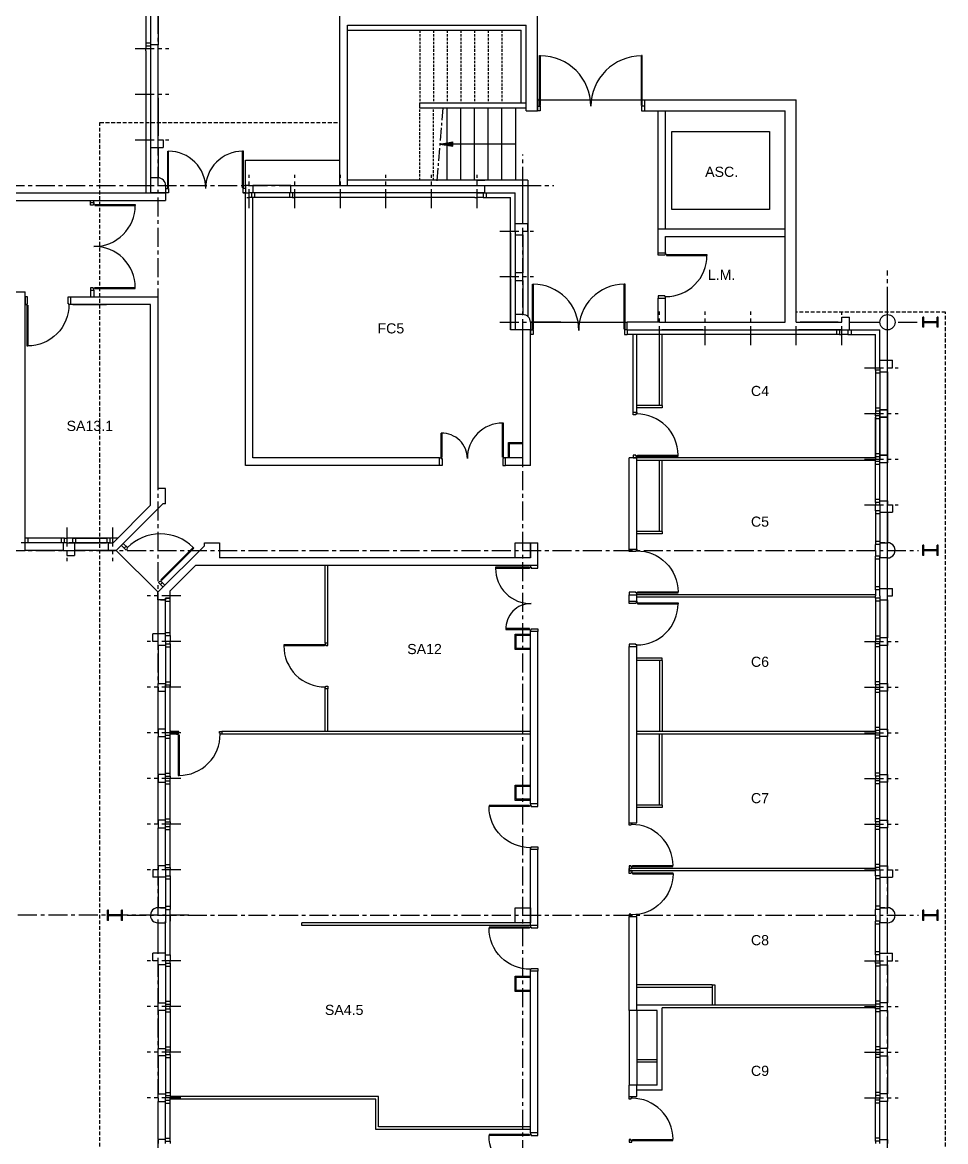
# Model space of a CAD drawing. Extents: x 1614 to 26454, y 2920 to 16595.
# Drawn here: x 6782 to 8605, y 13274 to 15482 of the extents above; entities that cross this region are included whole.
import ezdxf

# ---------------------------------------------------------------- set-up
doc = ezdxf.new("R2010")
doc.units = 0
doc.header["$MEASUREMENT"] = 0
for name, pattern in [('AXES', [2, 1.25, -0.25, 0.25, -0.25]), ('CACHE', [0.375, 0.25, -0.125]), ('DISCONTINU2', [0.375, 0.25, -0.125])]:
    doc.linetypes.add(name, pattern=pattern)
doc.layers.get('0').update_dxf_attribs({"linetype": 'CONTINUOUS'})
for name, color, linetype in [('BA_APPUI_FENETRE', 140, 'CONTINUOUS'), ('BA_AUVENT', 140, 'CACHE'), ('BA_AXE_TRAME', 253, 'AXES'), ('BA_CLOISON_EXISTANTE', 4, 'CONTINUOUS'), ('BA_DOUBLAGE', 134, 'CONTINUOUS'), ('BA_ESCALIER', 8, 'CONTINUOUS'), ('BA_ESCALIER_CACHE', 252, 'DISCONTINU2'), ('BA_MENUIS_EXTERIEURE', 6, 'CONTINUOUS'), ('BA_MENUIS_INTERIEURE', 202, 'CONTINUOUS'), ('BA_STRUCTURE', 5, 'CONTINUOUS'), ('TXT_REP_PIECE', 3, 'CONTINUOUS')]:
    doc.layers.add(name, color=color, linetype=linetype)

# ---------------------------------------------------------------- blocks, each defined once
blk = doc.blocks.new('baie1')
at = {"layer": 'BA_APPUI_FENETRE'}
blk.add_line((7.5, -5), (82.5, -5), dxfattribs=at)
at = {"layer": 'BA_DOUBLAGE'}
for p, q in [((4.5, 19), (0, 19)), ((85.5, 19), (90, 19))]:
    blk.add_line(p, q, dxfattribs=at)
at = {"layer": 'BA_MENUIS_EXTERIEURE'}
for p, q in [((4.5, 19), (85.5, 19)), ((4.5, 10), (4.5, 19)), ((4.5, 10), (85.5, 10)), ((10.5, 10), (10.5, 19)), ((79.5, 10), (79.5, 19)), ((85.5, 10), (85.5, 19))]:
    blk.add_line(p, q, dxfattribs=at)
at = {"layer": 'BA_STRUCTURE'}
for points in [[(0, 10), (7.5, 10), (7.5, -5), (0, -5)], [(90, -5), (82.5, -5), (82.5, 10), (90, 10)]]:
    blk.add_lwpolyline(points, dxfattribs=at)
blk = doc.blocks.new('baie2')
at = {"layer": 'BA_DOUBLAGE'}
blk.add_line((-12, 19), (0, 19), dxfattribs=at)
at = {"layer": 'BA_MENUIS_EXTERIEURE'}
for p, q in [((-78.3, 10), (-78.3, 19)), ((-12, 19), (-78.3, 19)), ((-12, 10), (-78.3, 10)), ((-72.3, 10), (-72.3, 19)), ((-18, 10), (-18, 19)), ((-12, 10), (-12, 19))]:
    blk.add_line(p, q, dxfattribs=at)
at = {"layer": 'BA_STRUCTURE'}
for p, q in [((-75, 0), (-75, 10)), ((0, 10), (-15, 10)), ((-15, 10), (-15, -15)), ((0, -15), (-15, -15)), ((0, -5), (0, -15))]:
    blk.add_line(p, q, dxfattribs=at)
blk = doc.blocks.new('P80_15')
for p, q in [((3.5, 96.5), (5.5, 96.5)), ((3.5, 16.5), (3.5, 96.5)), ((5.5, 16.5), (5.5, 96.6)), ((0, 0), (0, 15)), ((0, 15), (3.5, 15)), ((5, 0), (0, 0)), ((3.5, 16.5), (5.5, 16.5)), ((3.5, 15), (3.5, 13.5)), ((3.5, 13.5), (5, 13.5)), ((5, 13.5), (5, 0)), ((85, 13.5), (85, 0)), ((86.5, 13.5), (85, 13.5)), ((85, 0), (90, 0)), ((90, 15), (86.5, 15)), ((86.5, 15), (86.5, 13.5)), ((90, 0), (90, 15))]:
    blk.add_line(p, q)
for centre, radius, start, end in [((5.6, 15.7), 80.9, 359.5039, 90.0499), ((5, 13.5), 0, 270, 0), ((5.5, 16.5), 0, 270, 0)]:
    blk.add_arc(centre, radius, start, end)
blk = doc.blocks.new('P80_5')
for p, q in [((-5.5, 6.5), (-5.5, 86.6)), ((-3.5, 86.5), (-5.5, 86.5)), ((-3.5, 6.5), (-3.5, 86.5)), ((-90, 0), (-90, 5)), ((-90, 5), (-86.5, 5)), ((-85, 0), (-90, 0)), ((-86.5, 5), (-86.5, 3.5)), ((-86.5, 3.5), (-85, 3.5)), ((-85, 3.5), (-85, 0)), ((-3.5, 6.5), (-5.5, 6.5)), ((-5, 3.5), (-5, 0)), ((-3.5, 3.5), (-5, 3.5)), ((-5, 0), (0, 0)), ((0, 5), (-3.5, 5)), ((-3.5, 5), (-3.5, 3.5)), ((0, 0), (0, 5))]:
    blk.add_line(p, q)
for centre, radius, start, end in [((-5.6, 5.7), 80.9, 89.9501, 180.4961), ((-5.5, 6.5), 0, 180, 270), ((-5, 3.5), 0, 180, 270)]:
    blk.add_arc(centre, radius, start, end)

msp = doc.modelspace()

# ---------------------------------------------------------------- hatches: boundary and pattern name
at = {"layer": 'BA_ESCALIER'}
h = msp.add_hatch(color=256, dxfattribs=at)
h.paths.add_polyline_path([(7620.7, 15242.3), (7620.7, 15239.9), (7632, 15238), (7632, 15242.3)])
h.paths.add_polyline_path([(7632, 15242.3), (7632, 15246.6), (7620.7, 15244.7), (7620.7, 15242.3)])
h.paths.add_polyline_path([(7620.7, 15239.9), (7620.7, 15242.3), (7606.2, 15242.3)])
h.paths.add_polyline_path([(7606.2, 15242.3), (7620.7, 15242.3), (7620.7, 15244.7)])

# ---------------------------------------------------------------- linework, layer by layer
at = {"layer": 'BA_APPUI_FENETRE'}
for p, q in [((7049.8, 15333.3), (7049.8, 15258.3)), ((7798.8, 15329.8), (8009.9, 15329.8)), ((8036.8, 15074.8), (8036.8, 15307.8)), ((8051.8, 15074.8), (8051.8, 15307.8)), ((7049.8, 15235.8), (7049.8, 15175.8)), ((7049.8, 15235.8), (7049.8, 15175.8)), ((7049.8, 15235.8), (7049.8, 15175.8)), ((7222.3, 15210.8), (7408.8, 15210.8)), ((7222.3, 15160.8), (7222.3, 15210.8)), ((7769.8, 15085.8), (7769.8, 15149.6)), ((7769.8, 15063.3), (7769.8, 14988.3)), ((7844.8, 14890.8), (7784.8, 14890.8)), ((7784.8, 14890.8), (7975.9, 14890.8)), ((8392.3, 14890.8), (8317.3, 14890.8)), ((8414.8, 14890.8), (8474.8, 14890.8)), ((8489.8, 14815.8), (8489.8, 14879.6)), ((8489.8, 14815.8), (8489.8, 14875.8)), ((8489.8, 14793.3), (8489.8, 14718.3)), ((8489.8, 14628.3), (8489.8, 14703.3)), ((8489.8, 14515.8), (8489.7, 14455.8)), ((6862.3, 14440.8), (6787.3, 14440.8)), ((6952.3, 14440.8), (6884.8, 14440.8)), ((6967.2, 14440.8), (7049.8, 14358.2)), ((8489.8, 14365.8), (8489.7, 14425.8)), ((7049.8, 14275.8), (7049.9, 14343.3)), ((7049.8, 14088.3), (7049.8, 14163.3)), ((7049.8, 13795.8), (7049.9, 13735.8)), ((8489.8, 13795.8), (8489.7, 13735.8)), ((7049.8, 13645.8), (7049.9, 13705.8)), ((8489.8, 13645.8), (8489.7, 13705.8)), ((7979.8, 13533.3), (7979.8, 13385.8)), ((7994.8, 13533.3), (7994.8, 13385.8)), ((8489.8, 13533.3), (8489.8, 13458.3)), ((8489.8, 13443.3), (8489.8, 13368.3))]:
    msp.add_line(p, q, dxfattribs=at)
at = {"layer": 'BA_AUVENT', "ltscale": 30}
for p, q in [((6935.1, 13118.1), (6935.1, 15284.8)), ((6935.1, 15284.8), (7408.8, 15284.8)), ((8604.5, 14910.8), (8309.8, 14910.8)), ((8604.5, 12038.5), (8604.5, 14910.8))]:
    msp.add_line(p, q, dxfattribs=at)
at = {"layer": 'BA_AXE_TRAME', "ltscale": 30}
for p, q in [((7049.8, 11499.7), (7049.8, 15761.9)), ((7004.7, 15430.8), (7070.9, 15430.8)), ((7004.7, 15340.8), (7070.9, 15340.8)), ((7004.7, 15250.8), (7070.9, 15250.8)), ((7004.7, 15250.8), (7070.9, 15250.8)), ((7769.8, 11499.7), (7769.8, 15221.9)), ((7229.8, 15115.7), (7229.8, 15181.9)), ((7319.8, 15115.7), (7319.8, 15181.9)), ((7409.8, 15115.7), (7409.8, 15181.9)), ((7499.8, 15115.7), (7499.8, 15181.9)), ((7589.8, 15115.7), (7589.8, 15181.9)), ((7679.8, 15115.7), (7679.8, 15181.9)), ((2668.7, 15160.8), (7830.9, 15160.8)), ((7004.7, 15160.8), (7070.9, 15160.8)), ((7724.7, 15070.8), (7790.9, 15070.8)), ((7724.7, 14980.8), (7790.9, 14980.8)), ((8489.8, 12163.1), (8489.8, 14992.7)), ((8489.8, 14235.6), (8489.8, 14951.9)), ((8039.8, 14845.7), (8039.8, 14911.9)), ((8129.8, 14845.7), (8129.8, 14911.9)), ((8219.8, 14845.7), (8219.8, 14911.9)), ((8309.8, 14845.7), (8309.8, 14911.9)), ((8399.8, 14845.7), (8399.8, 14911.9)), ((7724.7, 14890.8), (7790.9, 14890.8)), ((8510.9, 14890.8), (8550.9, 14890.8)), ((8444.7, 14800.8), (8510.9, 14800.8)), ((8444.7, 14710.8), (8510.9, 14710.8)), ((8444.7, 14710.8), (8510.9, 14710.8)), ((8444.7, 14620.8), (8510.9, 14620.8)), ((8444.7, 14620.8), (8510.9, 14620.8)), ((8444.7, 14530.8), (8510.9, 14530.8)), ((6869.8, 14485.9), (6869.8, 14419.7)), ((6959.8, 14485.9), (6959.8, 14419.7)), ((4108.7, 14440.8), (8550.9, 14440.8)), ((7094.9, 14350.8), (7028.7, 14350.8)), ((7094.9, 14260.8), (7028.7, 14260.8)), ((8444.7, 14260.8), (8510.9, 14260.8)), ((7094.9, 14170.8), (7028.7, 14170.8)), ((8444.7, 14170.8), (8510.9, 14170.8)), ((7094.9, 14080.8), (7028.7, 14080.8)), ((8444.7, 14080.8), (8510.9, 14080.8)), ((7094.9, 13990.8), (7028.7, 13990.8)), ((8444.7, 13990.8), (8510.9, 13990.8)), ((7094.9, 13900.8), (7028.7, 13900.8)), ((8444.7, 13900.8), (8510.9, 13900.8)), ((7094.9, 13810.8), (7028.7, 13810.8)), ((8444.7, 13810.8), (8510.9, 13810.8)), ((7110.9, 13720.8), (4828.7, 13720.8)), ((6988.7, 13720.8), (8550.9, 13720.8)), ((7094.9, 13630.8), (7028.7, 13630.8)), ((8444.7, 13630.8), (8510.9, 13630.8)), ((7094.9, 13540.8), (7028.7, 13540.8)), ((8444.7, 13540.8), (8510.9, 13540.8)), ((7094.9, 13450.8), (7028.7, 13450.8)), ((8444.7, 13450.8), (8510.9, 13450.8)), ((7094.9, 13360.8), (7028.7, 13360.8)), ((8444.7, 13360.8), (8510.9, 13360.8))]:
    msp.add_line(p, q, dxfattribs=at)
at = {"layer": 'BA_CLOISON_EXISTANTE'}
for p, q in [((6916.3, 15126.9), (6916.3, 15130.8)), ((6923.3, 15126.9), (6923.3, 15130.8)), ((6916.3, 14953.9), (6916.3, 14940.8)), ((6923.3, 14953.9), (6923.3, 14940.8)), ((7987.8, 14713.3), (7987.8, 14866.8)), ((7994.8, 14713.3), (7994.8, 14866.8)), ((8044.8, 14726.8), (7994.8, 14726.8)), ((8044.8, 14721.8), (7994.8, 14721.8)), ((8044.8, 14726.8), (8044.8, 14721.8)), ((8465.8, 14623.3), (7994.8, 14623.3)), ((8465.8, 14618.3), (7994.8, 14618.3)), ((8044.8, 14478.3), (7994.8, 14478.3)), ((8044.8, 14473.3), (7994.8, 14473.3)), ((8044.8, 14478.3), (8044.8, 14473.3)), ((8465.8, 14353.3), (7994.8, 14353.3)), ((8465.8, 14348.3), (7994.8, 14348.3)), ((8044.8, 14228.3), (7994.8, 14228.3)), ((8044.8, 14223.3), (7994.8, 14223.3)), ((8044.8, 14223.3), (8044.8, 14228.3)), ((7086, 14083.3), (7073.8, 14083.3)), ((7086, 14078.3), (7073.8, 14078.3)), ((7784.8, 14083.3), (7176, 14083.3)), ((7784.8, 14078.3), (7176, 14078.3)), ((8465.8, 14083.3), (7994.8, 14083.3)), ((8465.8, 14078.3), (7994.8, 14078.3)), ((8044.8, 13938.3), (7994.8, 13938.3)), ((8044.8, 13933.3), (7994.8, 13933.3)), ((8044.8, 13938.3), (8044.8, 13933.3)), ((8465.8, 13813.3), (7979.8, 13813.3)), ((7979.8, 13813.3), (7979.8, 13808.3)), ((7979.8, 13808.3), (7979.8, 13813.3)), ((8465.8, 13808.3), (7979.8, 13808.3)), ((7784.8, 13705.8), (7333.8, 13705.8)), ((7333.8, 13700.8), (7333.8, 13705.8)), ((7784.8, 13700.8), (7333.8, 13700.8)), ((8143.8, 13583.3), (8143.8, 13543.3)), ((8143.8, 13583.3), (8148.8, 13583.3)), ((8148.8, 13583.3), (8148.8, 13543.3)), ((8465.8, 13543.3), (7994.8, 13543.3)), ((8465.8, 13538.3), (8044.8, 13538.3)), ((8044.8, 13375.8), (8044.8, 13538.3)), ((8034.8, 13533.3), (7994.8, 13533.3)), ((8034.8, 13385.8), (8034.8, 13533.3)), ((8034.8, 13435.8), (7994.8, 13435.8)), ((8034.8, 13430.8), (7994.8, 13430.8)), ((8034.8, 13385.8), (7994.8, 13385.8)), ((7484.8, 13363.3), (7073.8, 13363.3)), ((7484.8, 13303.3), (7484.8, 13363.3)), ((8044.8, 13375.8), (7994.8, 13375.8)), ((7479.8, 13358.3), (7073.8, 13358.3)), ((7479.8, 13298.3), (7479.8, 13358.3)), ((7784.8, 13298.3), (7479.8, 13298.3)), ((7784.8, 13303.3), (7484.8, 13303.3))]:
    msp.add_line(p, q, dxfattribs=at)
at = {"layer": 'BA_DOUBLAGE'}
for p, q in [((7423.8, 15466.8), (7766.8, 15466.8)), ((7766.8, 15323.8), (7766.8, 15466.8)), ((7025.8, 15426.3), (7025.8, 15430.8)), ((7779.8, 15170.8), (7423.8, 15170.8)), ((7779.8, 15170.8), (7779.8, 14902)), ((7225.3, 15136.8), (7229.8, 15136.8)), ((7324.3, 15136.8), (7319.8, 15136.8)), ((7675.3, 15136.8), (7679.8, 15136.8)), ((7691.8, 15136.8), (7679.8, 15136.8)), ((7745.8, 15066.3), (7745.8, 15070.8)), ((7745.8, 14985.3), (7745.8, 14980.8)), ((7745.8, 14976.3), (7745.8, 14980.8)), ((7745.8, 14895.3), (7745.8, 14890.8)), ((8395.3, 14866.8), (8399.8, 14866.8)), ((8411.8, 14866.8), (8399.8, 14866.8)), ((8465.8, 14625.3), (8465.8, 14620.8)), ((6865.3, 14464.8), (6869.8, 14464.8)), ((6881.8, 14464.8), (6869.8, 14464.8)), ((6970.1, 14464.8), (6955.3, 14464.8)), ((8465.8, 14440.8), (8465.8, 14452.5)), ((8465.8, 14440.8), (8465.8, 14429.2)), ((7073.8, 14272.8), (7073.8, 14260.8)), ((7073.8, 14166.3), (7073.8, 14170.8)), ((7073.8, 14085.3), (7073.8, 14080.8)), ((7073.8, 13720.8), (7073.8, 13732.5)), ((7073.8, 13720.8), (7073.8, 13709.2)), ((8465.8, 13720.8), (8465.8, 13732.5)), ((8465.8, 13720.8), (8465.8, 13709.2)), ((7073.8, 13642.8), (7073.8, 13630.8)), ((8465.8, 13536.3), (8465.8, 13540.8)), ((8465.8, 13365.3), (8465.8, 13360.8))]:
    msp.add_line(p, q, dxfattribs=at)
at = {"layer": 'BA_ESCALIER'}
for p, q in [((7620.8, 15170.8), (7620.8, 15313.8)), ((7647.8, 15170.8), (7647.8, 15313.8)), ((7674.8, 15170.8), (7674.8, 15313.8)), ((7701.8, 15170.8), (7701.8, 15313.8)), ((7728.8, 15170.8), (7728.8, 15313.8)), ((7755.8, 15170.8), (7755.8, 15313.8)), ((7606.2, 15242.3), (7632, 15246.6)), ((7755.8, 15242.3), (7606.2, 15242.3)), ((7606.2, 15242.3), (7632, 15238)), ((7632, 15238), (7632, 15246.6))]:
    msp.add_line(p, q, dxfattribs=at)
msp.add_lwpolyline([(8063.9, 15267), (8256.9, 15267), (8256.9, 15113.4), (8063.9, 15113.4)], close=True, dxfattribs=at)
at = {"layer": 'BA_ESCALIER_CACHE', "ltscale": 20}
for p, q in [((7566.8, 15466.8), (7566.8, 15323.8)), ((7593.8, 15466.8), (7593.8, 15323.8)), ((7620.8, 15466.8), (7620.8, 15323.8)), ((7647.8, 15466.8), (7647.8, 15323.8)), ((7674.8, 15466.8), (7674.8, 15323.8)), ((7701.8, 15466.8), (7701.8, 15323.8)), ((7728.8, 15466.8), (7728.8, 15323.8)), ((7566.8, 15170.8), (7566.8, 15313.8)), ((7593.8, 15170.8), (7593.8, 15313.8))]:
    msp.add_line(p, q, dxfattribs=at)
at = {"layer": 'BA_MENUIS_EXTERIEURE'}
for p, q in [((7025.8, 15426.3), (7025.8, 15340.8)), ((7803, 15318.2), (7803, 15416.8)), ((7803, 15416.8), (7804.8, 15416.8)), ((7804.8, 15318.2), (7804.8, 15416.8)), ((8003.9, 15318.2), (8003.9, 15416.8)), ((8005.7, 15416.8), (8003.9, 15416.8)), ((8005.7, 15318.2), (8005.7, 15416.8)), ((7025.8, 15340.8), (7025.8, 15255.3)), ((7034.8, 15336.3), (7034.8, 15255.3)), ((7798.8, 15316.8), (7798.8, 15308.5)), ((7798.8, 15316.8), (7804.4, 15316.8)), ((7798.8, 15316.8), (7798.8, 15308.1)), ((7804.4, 15307.8), (7798.8, 15307.8)), ((7803, 15318.2), (7804.8, 15318.2)), ((7804.4, 15316.8), (7804.4, 15307.8)), ((8005.7, 15318.2), (8003.9, 15318.2)), ((8004.4, 15316.8), (8004.4, 15307.8)), ((8009.9, 15316.8), (8004.4, 15316.8)), ((8004.4, 15307.8), (8009.9, 15307.8)), ((8009.9, 15316.8), (8009.9, 15308.5)), ((8009.9, 15316.8), (8009.9, 15308.1)), ((7025.8, 15255.3), (7025.8, 15145.8)), ((7034.8, 15238.8), (7034.8, 15175.8)), ((7069, 15155.9), (7069, 15228)), ((7069, 15228), (7070.8, 15228)), ((7070.8, 15155.9), (7070.8, 15228.1)), ((7216.9, 15155.9), (7216.9, 15228.1)), ((7218.7, 15228.1), (7217, 15228.1)), ((7218.7, 15155.9), (7218.7, 15228.1)), ((7064.8, 15154.5), (7064.8, 15146.2)), ((7064.8, 15154.5), (7070.4, 15154.5)), ((7064.8, 15154.5), (7064.8, 15145.8)), ((7065.9, 15154.5), (7069, 15154.5)), ((7069, 15155.9), (7070.8, 15155.9)), ((7070.4, 15154.5), (7070.4, 15146.2)), ((7070.4, 15153.2), (7070.4, 15145.8)), ((7218.7, 15155.9), (7216.9, 15155.9)), ((7217.4, 15154.5), (7217.4, 15146.2)), ((7222.4, 15154.5), (7217.4, 15154.5)), ((7217.4, 15153.2), (7217.4, 15145.8)), ((7221.9, 15154.5), (7218.7, 15154.5)), ((7694.8, 15160.8), (7769.8, 15160.8)), ((7769.8, 15085.8), (7769.8, 15160.8)), ((7070.4, 15145.8), (7064.8, 15145.8)), ((7222.4, 15145.8), (7217.4, 15145.8)), ((7217.9, 15145.8), (7222.4, 15145.8)), ((7409.8, 15136.8), (7319.8, 15136.8)), ((7499.8, 15136.8), (7409.8, 15136.8)), ((7589.8, 15136.8), (7499.8, 15136.8)), ((7675.3, 15136.8), (7589.8, 15136.8)), ((7691.8, 15145.8), (7754.8, 15145.8)), ((7691.8, 15145.8), (7691.8, 15136.8)), ((7691.8, 15136.8), (7745.8, 15136.8)), ((7697.8, 15145.8), (7697.8, 15136.8)), ((7745.8, 14875.8), (7745.8, 15136.8)), ((7754.8, 15082.8), (7754.8, 15145.8)), ((7745.8, 15066.3), (7745.8, 14985.3)), ((7754.8, 15066.3), (7754.8, 14985.3)), ((7769.8, 15063.3), (7769.8, 14988.3)), ((7745.8, 14976.3), (7745.8, 14875.8)), ((7754.8, 14976.3), (7754.8, 14895.3)), ((7769.8, 14973.3), (7769.8, 14905.8)), ((7789, 14877.2), (7789, 14965.8)), ((7789, 14965.8), (7790.8, 14965.8)), ((7790.8, 14877.2), (7790.8, 14965.9)), ((7969.9, 14877.2), (7969.9, 14965.9)), ((7971.7, 14965.8), (7969.9, 14965.8)), ((7971.7, 14877.2), (7971.7, 14965.8)), ((6881.8, 14925.8), (6948.2, 14925.8)), ((8559.8, 14880.8), (8559.8, 14900.8)), ((8561.8, 14900.8), (8559.8, 14900.8)), ((8561.8, 14880.8), (8561.8, 14900.8)), ((8587.8, 14891.8), (8561.8, 14891.8)), ((8587.8, 14889.8), (8561.8, 14889.8)), ((8589.8, 14900.8), (8587.8, 14900.8)), ((8587.8, 14880.8), (8587.8, 14900.8)), ((8589.8, 14880.8), (8589.8, 14900.8)), ((7754.8, 14875.8), (7745.8, 14875.8)), ((7784.8, 14875.8), (7784.8, 14867.5)), ((7784.8, 14875.8), (7790.4, 14875.8)), ((7784.8, 14875.8), (7784.8, 14867.1)), ((7790.4, 14866.8), (7784.8, 14866.8)), ((7789, 14877.2), (7790.8, 14877.2)), ((7790.4, 14875.8), (7790.4, 14866.8)), ((7971.7, 14877.2), (7969.9, 14877.2)), ((7970.4, 14875.8), (7970.4, 14866.8)), ((7975.9, 14875.8), (7970.4, 14875.8)), ((7970.4, 14866.8), (7975.9, 14866.8)), ((7975.9, 14875.8), (7975.9, 14866.8)), ((8039.8, 14866.8), (7975.9, 14866.8)), ((8129.8, 14866.8), (8039.8, 14866.8)), ((8125.3, 14875.8), (8044.3, 14875.8)), ((8219.8, 14866.8), (8129.8, 14866.8)), ((8309.8, 14866.8), (8219.8, 14866.8)), ((8395.3, 14866.8), (8309.8, 14866.8)), ((8395.3, 14875.8), (8314.3, 14875.8)), ((8389.3, 14875.8), (8389.3, 14866.8)), ((8395.3, 14875.8), (8395.3, 14866.8)), ((8411.8, 14875.8), (8411.8, 14866.8)), ((8411.8, 14875.8), (8474.8, 14875.8)), ((8411.8, 14875.8), (8411.8, 14866.8)), ((8411.8, 14866.8), (8465.8, 14866.8)), ((8417.8, 14875.8), (8417.8, 14866.8)), ((8417.8, 14875.8), (8417.8, 14866.8)), ((8465.8, 14796.3), (8465.8, 14866.8)), ((8474.8, 14812.8), (8474.8, 14875.8)), ((8561.8, 14880.8), (8559.8, 14880.8)), ((8589.8, 14880.8), (8587.8, 14880.8)), ((8474.8, 14625.3), (8474.8, 14706.3)), ((8465.8, 14625.3), (8465.8, 14703.3)), ((8474.8, 14631.3), (8465.8, 14631.3)), ((8474.8, 14625.3), (8465.8, 14625.3)), ((6865.3, 14464.8), (6787.3, 14464.8)), ((6787.3, 14455.8), (6787.3, 14464.8)), ((6793.3, 14455.8), (6793.3, 14464.8)), ((6859.3, 14455.8), (6859.3, 14464.8)), ((6865.3, 14455.8), (6865.3, 14464.8)), ((6955.3, 14464.8), (6877.3, 14464.8)), ((6881.8, 14464.8), (6948.2, 14464.8)), ((6881.8, 14455.8), (6881.8, 14464.8)), ((6887.8, 14455.8), (6887.8, 14464.8)), ((6949.3, 14455.8), (6949.3, 14464.8)), ((6955.3, 14455.8), (6955.3, 14464.8)), ((6865.3, 14455.8), (6784.3, 14455.8)), ((6955.3, 14455.8), (6874.3, 14455.8)), ((6881.8, 14455.8), (6948.2, 14455.8)), ((6986.8, 14441), (6977.2, 14450.7)), ((6981.1, 14454.6), (6989.6, 14446.2)), ((6982.9, 14445), (6986.8, 14448.9)), ((6989.6, 14443.8), (6986.8, 14441)), ((6989.6, 14446.2), (6988.4, 14445)), ((6988.4, 14445), (6989.6, 14443.8)), ((7055.2, 14382.9), (7119, 14446.7)), ((7056.8, 14381.3), (7120.5, 14445)), ((7120.5, 14445), (7118.9, 14446.6)), ((8559.8, 14430.8), (8559.8, 14450.8)), ((8561.8, 14450.8), (8559.8, 14450.8)), ((8561.8, 14430.8), (8561.8, 14450.8)), ((8587.8, 14441.8), (8561.8, 14441.8)), ((8589.8, 14450.8), (8587.8, 14450.8)), ((8587.8, 14430.8), (8587.8, 14450.8)), ((8589.8, 14430.8), (8589.8, 14450.8)), ((8561.8, 14430.8), (8559.8, 14430.8)), ((8587.8, 14439.8), (8561.8, 14439.8)), ((8589.8, 14430.8), (8587.8, 14430.8)), ((7053.3, 14380.1), (7050.5, 14377.4)), ((7050.5, 14377.4), (7059.7, 14368.2)), ((7054.4, 14378.9), (7053.3, 14380.1)), ((7055.6, 14380.1), (7054.4, 14378.9)), ((7054.4, 14373.4), (7058.4, 14377.4)), ((7056.8, 14381.3), (7055.2, 14382.9)), ((7063.6, 14372.1), (7055.6, 14380.1)), ((7064.8, 14346.7), (7073.8, 14346.7)), ((7064.8, 14272.8), (7064.8, 14346.7)), ((7064.8, 14340.7), (7073.8, 14340.7)), ((7073.8, 14272.8), (7073.8, 14346.7)), ((7064.8, 14278.8), (7073.8, 14278.8)), ((7064.8, 14272.8), (7073.8, 14272.8)), ((7064.8, 14076.3), (7064.8, 14175.3)), ((7073.8, 14076.3), (7073.8, 14175.3)), ((6949.8, 13710.8), (6949.8, 13730.8)), ((6951.8, 13730.8), (6949.8, 13730.8)), ((6951.8, 13710.8), (6951.8, 13730.8)), ((6977.8, 13721.8), (6951.8, 13721.8)), ((6977.8, 13719.8), (6951.8, 13719.8)), ((6979.8, 13730.8), (6977.8, 13730.8)), ((6977.8, 13710.8), (6977.8, 13730.8)), ((6979.8, 13710.8), (6979.8, 13730.8)), ((7073.8, 13642.8), (7073.8, 13732.5)), ((8559.8, 13710.8), (8559.8, 13730.8)), ((8561.8, 13730.8), (8559.8, 13730.8)), ((8561.8, 13710.8), (8561.8, 13730.8)), ((8587.8, 13721.8), (8561.8, 13721.8)), ((8587.8, 13719.8), (8561.8, 13719.8)), ((8589.8, 13730.8), (8587.8, 13730.8)), ((8587.8, 13710.8), (8587.8, 13730.8)), ((8589.8, 13710.8), (8589.8, 13730.8)), ((6951.8, 13710.8), (6949.8, 13710.8)), ((6979.8, 13710.8), (6977.8, 13710.8)), ((7064.8, 13642.8), (7064.8, 13709.2)), ((8561.8, 13710.8), (8559.8, 13710.8)), ((8589.8, 13710.8), (8587.8, 13710.8)), ((7064.8, 13642.8), (7073.8, 13642.8)), ((8474.8, 13536.3), (8465.8, 13536.3)), ((8465.8, 13536.3), (8465.8, 13440.3)), ((8474.8, 13536.3), (8474.8, 13440.3)), ((8474.8, 13530.3), (8465.8, 13530.3)), ((8474.8, 13461.3), (8465.8, 13461.3)), ((8474.8, 13455.3), (8465.8, 13455.3)), ((8474.8, 13446.3), (8465.8, 13446.3)), ((8465.8, 13443.3), (8465.8, 13365.3)), ((8474.8, 13440.3), (8465.8, 13440.3)), ((8474.8, 13446.3), (8474.8, 13365.3)), ((8474.8, 13371.3), (8465.8, 13371.3)), ((8474.8, 13365.3), (8465.8, 13365.3))]:
    msp.add_line(p, q, dxfattribs=at)
for centre, radius, start, end in [((7804.8, 15316.8), 99.5, 0.0091, 90.0091), ((8003.9, 15316.8), 99.5, 89.9909, 179.9909), ((7804.8, 15318.2), 0, 270, 360), ((8003.9, 15318.2), 0, 180, 270), ((7070.9, 15155.2), 73, 359.5039, 90.0499), ((7216.8, 15155.2), 73, 89.9501, 180.4961), ((7070.4, 15153.2), 0, 270, 360), ((7070.8, 15155.9), 0, 270, 360), ((7216.9, 15155.9), 0, 180, 270), ((7217.4, 15153.2), 0, 180, 270), ((7790.4, 14875.8), 90, 359.1389, 89.7133), ((7970.4, 14875.8), 90, 90.2867, 180.8611), ((7790.8, 14877.2), 0, 270, 360), ((7969.9, 14877.2), 0, 180, 270), ((7054.5, 14382.4), 91, 44.9501, 135.4961), ((7053.3, 14380.1), 0, 135, 225), ((7055.2, 14382.9), 0, 135, 225)]:
    msp.add_arc(centre, radius, start, end, dxfattribs=at)
at = {"layer": 'BA_MENUIS_INTERIEURE'}
for p, q in [((6916.3, 15126.9), (6923.3, 15126.9)), ((6916.3, 15121.9), (6916.3, 15126.9)), ((6923.3, 15126.9), (6923.3, 15123.4)), ((6921.8, 15121.9), (6916.3, 15121.9)), ((6923.3, 15123.4), (6921.8, 15123.4)), ((6921.8, 15123.4), (6921.8, 15121.9)), ((6924.8, 15123.4), (6924.8, 15121.4)), ((6924.8, 15123.4), (7004.8, 15123.4)), ((6924.8, 15121.4), (7004.9, 15121.4)), ((7004.8, 15123.4), (7004.8, 15121.4)), ((8036.8, 15023), (8036.8, 15028)), ((8036.8, 15028), (8051.8, 15028)), ((8050.3, 15023), (8036.8, 15023)), ((8050.3, 15024.5), (8050.3, 15023)), ((8051.8, 15024.5), (8050.3, 15024.5)), ((8051.8, 15028), (8051.8, 15024.5)), ((8053.3, 15024.4), (8133.3, 15024.4)), ((8053.3, 15024.4), (8053.3, 15022.4)), ((8053.3, 15022.4), (8133.4, 15022.4)), ((8133.3, 15024.4), (8133.3, 15022.4)), ((6921.8, 14958.9), (6916.3, 14958.9)), ((6916.3, 14958.9), (6916.3, 14953.9)), ((6916.3, 14953.9), (6923.3, 14953.9)), ((6921.8, 14957.4), (6921.8, 14958.9)), ((6923.3, 14957.4), (6921.8, 14957.4)), ((6923.3, 14953.9), (6923.3, 14957.4)), ((6924.8, 14959.4), (7004.9, 14959.4)), ((6924.8, 14957.4), (6924.8, 14959.4)), ((6924.8, 14957.4), (7004.8, 14957.4)), ((7004.8, 14957.4), (7004.8, 14959.4)), ((8050.3, 14943), (8036.8, 14943)), ((8036.8, 14943), (8036.8, 14938)), ((8036.8, 14938), (8051.8, 14938)), ((8050.3, 14941.5), (8050.3, 14943)), ((8051.8, 14941.5), (8050.3, 14941.5)), ((8051.8, 14938), (8051.8, 14941.5)), ((7975.9, 14875.8), (7975.9, 14890.8)), ((8039.8, 14726.8), (8039.8, 14866.8)), ((8044.8, 14726.8), (8044.8, 14866.8)), ((7987.8, 14713.3), (7994.8, 14713.3)), ((7987.8, 14708.3), (7987.8, 14713.3)), ((7993.3, 14708.3), (7987.8, 14708.3)), ((7993.3, 14709.8), (7993.3, 14708.3)), ((7994.8, 14709.8), (7993.3, 14709.8)), ((7994.8, 14713.3), (7994.8, 14709.8)), ((7732, 14691.8), (7730, 14691.8)), ((7730, 14624.8), (7730, 14691.8)), ((7732, 14624.8), (7732, 14691.8)), ((7609, 14624.8), (7609, 14671.8)), ((7611, 14624.8), (7611, 14671.8)), ((7741.8, 14623.3), (7741.8, 14653.3)), ((7741.8, 14653.3), (7769.8, 14653.3)), ((7743.8, 14651.3), (7769.8, 14651.3)), ((7743.8, 14623.3), (7743.8, 14651.3)), ((7605.5, 14608.3), (7605.5, 14623.3)), ((7605.5, 14623.3), (7609, 14623.3)), ((7609, 14624.8), (7611, 14624.8)), ((7609, 14623.3), (7609, 14621.8)), ((7609, 14621.8), (7610.5, 14621.8)), ((7610.5, 14621.8), (7610.5, 14608.3)), ((7732, 14624.8), (7730, 14624.8)), ((7730.5, 14621.8), (7730.5, 14608.3)), ((7732, 14621.8), (7730.5, 14621.8)), ((7732, 14623.3), (7732, 14621.8)), ((7735.5, 14623.3), (7732, 14623.3)), ((7735.5, 14608.3), (7735.5, 14623.3)), ((7987.8, 14628.3), (7987.8, 14623.3)), ((7993.3, 14628.3), (7987.8, 14628.3)), ((7987.8, 14623.3), (7994.8, 14623.3)), ((7993.3, 14626.8), (7993.3, 14628.3)), ((7994.8, 14626.8), (7993.3, 14626.8)), ((7994.8, 14623.3), (7994.8, 14626.8)), ((7996.3, 14628.8), (8076.4, 14628.8)), ((7996.3, 14626.8), (7996.3, 14628.8)), ((7996.3, 14626.8), (8076.3, 14626.8)), ((8039.8, 14478.3), (8039.8, 14618.3)), ((8044.8, 14478.3), (8044.8, 14618.3)), ((8076.3, 14626.8), (8076.3, 14628.8)), ((7610.5, 14608.3), (7605.5, 14608.3)), ((7730.5, 14608.3), (7735.5, 14608.3)), ((7379.8, 14257.8), (7379.8, 14410.8)), ((7384.8, 14257.8), (7384.8, 14410.8)), ((7783.3, 14407.3), (7716.3, 14407.3)), ((7716.3, 14407.3), (7716.3, 14405.3)), ((7783.3, 14405.3), (7716.3, 14405.3)), ((7783.3, 14407.3), (7783.3, 14405.3)), ((7799.8, 14410.8), (7784.8, 14410.8)), ((7784.8, 14410.8), (7784.8, 14407.3)), ((7784.8, 14407.3), (7786.3, 14407.3)), ((7786.3, 14407.3), (7786.3, 14405.8)), ((7786.3, 14405.8), (7799.8, 14405.8)), ((7799.8, 14405.8), (7799.8, 14410.8)), ((7783.3, 14286.3), (7736.3, 14286.3)), ((7783.3, 14284.3), (7783.3, 14286.3)), ((7783.3, 14284.3), (7736.3, 14284.3)), ((7754.8, 14275.3), (7784.8, 14275.3)), ((7754.8, 14245.3), (7754.8, 14275.3)), ((7756.8, 14273.3), (7784.8, 14273.3)), ((7756.8, 14247.3), (7756.8, 14273.3)), ((7784.8, 14280.8), (7784.8, 14284.3)), ((7784.8, 14284.3), (7786.3, 14284.3)), ((7799.8, 14280.8), (7784.8, 14280.8)), ((7786.3, 14285.8), (7799.8, 14285.8)), ((7786.3, 14284.3), (7786.3, 14285.8)), ((7799.8, 14285.8), (7799.8, 14280.8)), ((7784.8, 14245.3), (7754.8, 14245.3)), ((7784.8, 14247.3), (7756.8, 14247.3)), ((8039.8, 14223.3), (8039.8, 14083.3)), ((8044.8, 14223.3), (8044.8, 14083.3)), ((7379.8, 14083.3), (7379.8, 14167.8)), ((7384.8, 14083.3), (7384.8, 14167.8)), ((8039.8, 13938.3), (8039.8, 14078.3)), ((8044.8, 13938.3), (8044.8, 14078.3)), ((7754.8, 13977.6), (7784.8, 13977.6)), ((7754.8, 13947.6), (7754.8, 13977.6)), ((7756.8, 13975.6), (7784.8, 13975.6)), ((7756.8, 13949.6), (7756.8, 13975.6)), ((7784.8, 13947.6), (7754.8, 13947.6)), ((7784.8, 13949.6), (7756.8, 13949.6)), ((7754.8, 13600.6), (7784.8, 13600.6)), ((7754.8, 13570.6), (7754.8, 13600.6)), ((7756.8, 13598.6), (7784.8, 13598.6)), ((7756.8, 13572.6), (7756.8, 13598.6)), ((8143.8, 13583.3), (7994.8, 13583.3)), ((7784.8, 13570.6), (7754.8, 13570.6)), ((7784.8, 13572.6), (7756.8, 13572.6)), ((8143.8, 13578.3), (7994.8, 13578.3))]:
    msp.add_line(p, q, dxfattribs=at)
for centre, radius, start, end in [((6921.8, 15121.9), 0, 180, 270), ((6924, 15121.3), 80.9, 269.5039, 0.0499), ((6924.8, 15121.4), 0, 180, 270), ((6924, 14959.5), 80.9, 359.9501, 90.4961), ((8050.3, 15023), 0, 180, 270), ((8052.5, 15022.4), 80.9, 269.5039, 0.0499), ((8053.3, 15022.4), 0, 180, 270), ((6921.8, 14958.9), 0, 90, 180), ((6924.8, 14959.4), 0, 90, 180), ((7995.5, 14628.9), 80.9, 359.9501, 90.4961), ((7729.6, 14622.7), 69.1, 89.6995, 180.7256), ((7610.5, 14621.8), 50, 0, 91.6992), ((7610.5, 14621.8), 0, 270, 360), ((7611, 14624.8), 0, 270, 360), ((7730, 14624.8), 0, 180, 270), ((7730.5, 14621.8), 0, 180, 270), ((7993.3, 14628.3), 0, 90, 180), ((7996.3, 14628.8), 0, 90, 180), ((7785.4, 14404.9), 69.1, 179.6995, 270.7256), ((7783.3, 14405.3), 0, 270, 360), ((7786.3, 14405.8), 0, 270, 360), ((7786.3, 14285.8), 50, 90, 181.6992), ((7783.3, 14286.3), 0, 360, 90), ((7786.3, 14285.8), 0, 360, 90)]:
    msp.add_arc(centre, radius, start, end, dxfattribs=at)
at = {"layer": 'BA_STRUCTURE'}
for p, q in [((7408.8, 15160.8), (7408.8, 15596.8)), ((7798.8, 15307.8), (7798.8, 15498.8)), ((7423.8, 15160.8), (7423.8, 15476.8)), ((7423.8, 15476.8), (7776.8, 15476.8)), ((7776.8, 15307.8), (7776.8, 15476.8)), ((7034.8, 15430.8), (7034.8, 15250.8)), ((7049.8, 15250.8), (7049.8, 15430.8)), ((7798.8, 15331.8), (7798.8, 15307.8)), ((8009.9, 15329.8), (8309.8, 15329.8)), ((8009.9, 15329.8), (8009.9, 15307.8)), ((8058.8, 15329.8), (8309.8, 15329.8)), ((8309.8, 14890.8), (8309.8, 15329.8)), ((7566.8, 15323.8), (7776.8, 15323.8)), ((7566.8, 15313.8), (7566.8, 15323.8)), ((7566.8, 15313.8), (7776.8, 15313.8)), ((7776.8, 15307.8), (7798.8, 15307.8)), ((8009.9, 15307.8), (8287.8, 15307.8)), ((8036.8, 15307.8), (8287.8, 15307.8)), ((8287.8, 14890.8), (8287.8, 15307.8)), ((8287.8, 14900.8), (8287.8, 15307.8)), ((7034.8, 15250.8), (7034.8, 15235.8)), ((7034.8, 15235.8), (7059.8, 15235.8)), ((7049.8, 15250.8), (7059.8, 15250.8)), ((7059.8, 15250.8), (7059.8, 15235.8)), ((7034.8, 15175.8), (7034.8, 15145.8)), ((7049.8, 15175.8), (7034.8, 15175.8)), ((7679.8, 15160.8), (7679.8, 15170.8)), ((7679.8, 15170.8), (7694.8, 15170.8)), ((7064.8, 15160.8), (7064.8, 15145.8)), ((7319.8, 15160.8), (7694.8, 15160.8)), ((7319.8, 15160.8), (7327.3, 15160.8)), ((7694.8, 15145.8), (7694.8, 15160.8)), ((6647.8, 15145.8), (7064.8, 15145.8)), ((6647.8, 15130.8), (7064.8, 15130.8)), ((7064.8, 15145.8), (7034.8, 15145.8)), ((7064.8, 15146.2), (7064.8, 15130.8)), ((7222.3, 14608.3), (7222.3, 15145.8)), ((7237.3, 14623.3), (7237.3, 15136.8)), ((7694.8, 15145.8), (7319.8, 15145.8)), ((7327.3, 15145.8), (7319.8, 15145.8)), ((7679.8, 15145.8), (7694.8, 15145.8)), ((7754.8, 15070.8), (7754.8, 15085.8)), ((7754.8, 15085.8), (7779.8, 15085.8)), ((7779.8, 15070.8), (7779.8, 15085.8)), ((7769.8, 15070.8), (7779.8, 15070.8)), ((8036.8, 15028), (8036.8, 15074.8)), ((8036.8, 15074.8), (8287.8, 15074.8)), ((8051.8, 15059.8), (8287.8, 15059.8)), ((8051.8, 15028), (8051.8, 15059.8)), ((6731.8, 14950.8), (6787.3, 14950.8)), ((6787.3, 14455.8), (6787.3, 14950.8)), ((6877.3, 14940.8), (7050.3, 14940.8)), ((7050.3, 14562.5), (7050.3, 14940.8)), ((8036.8, 14890.8), (8036.8, 14938)), ((8051.8, 14890.8), (8051.8, 14938)), ((7769.8, 14905.8), (7754.8, 14905.8)), ((7754.8, 14905.8), (7754.8, 14875.8)), ((7784.8, 14890.8), (7784.8, 14866.8)), ((8039.8, 14890.8), (7975.9, 14890.8)), ((8039.8, 14890.8), (8287.8, 14890.8)), ((8309.8, 14890.8), (8399.8, 14890.8)), ((8392.3, 14890.8), (8399.8, 14890.8)), ((8399.8, 14900.8), (8414.8, 14900.8)), ((8399.8, 14890.8), (8399.8, 14900.8)), ((8414.8, 14875.8), (8414.8, 14900.8)), ((8414.8, 14875.8), (8414.8, 14900.8)), ((7784.8, 14875.8), (7754.8, 14875.8)), ((7769.8, 14608.3), (7769.8, 14875.8)), ((7784.8, 14608.3), (7784.8, 14875.8)), ((7975.9, 14875.8), (8414.8, 14875.8)), ((8399.8, 14875.8), (8392.3, 14875.8)), ((8474.8, 14815.8), (8499.8, 14815.8)), ((8474.8, 14800.8), (8474.8, 14815.8)), ((8489.8, 14800.8), (8499.8, 14800.8)), ((8499.8, 14800.8), (8499.8, 14815.8)), ((7605.5, 14623.3), (7237.3, 14623.3)), ((7769.8, 14623.3), (7735.5, 14623.3)), ((7994.8, 14623.3), (7979.8, 14623.3)), ((7979.8, 14443.3), (7979.8, 14623.3)), ((7994.8, 14443.3), (7994.8, 14623.3)), ((7605.5, 14608.3), (7222.3, 14608.3)), ((7769.8, 14608.3), (7735.5, 14608.3)), ((7784.8, 14608.3), (7769.8, 14608.3)), ((7064.8, 14562.5), (7050.3, 14562.5)), ((7064.8, 14532.5), (7064.8, 14562.5)), ((6869.8, 14455.8), (6884.8, 14455.8)), ((6884.8, 14455.8), (6884.8, 14430.8)), ((7049.7, 14358.2), (7141.5, 14450)), ((7141.5, 14455.8), (7171.5, 14455.8)), ((7141.5, 14450), (7141.5, 14455.8)), ((7171.5, 14455.8), (7171.5, 14425.8)), ((7784.8, 14425.8), (7784.8, 14455.8)), ((7784.8, 14455.8), (7799.8, 14455.8)), ((7799.8, 14410.8), (7799.8, 14455.8)), ((7979.8, 14443.3), (7994.8, 14443.3)), ((7979.8, 14443.3), (7994.8, 14443.3)), ((8474.8, 14455.8), (8474.8, 14425.8)), ((8474.8, 14455.8), (8489.9, 14455.8)), ((8484.8, 14455.8), (8474.8, 14455.8)), ((6869.8, 14440.8), (6869.8, 14430.8)), ((6869.8, 14430.8), (6884.8, 14430.8)), ((7754.8, 14425.8), (7171.5, 14425.8)), ((8489.8, 14425.8), (8474.8, 14425.8)), ((8484.8, 14425.8), (8474.8, 14425.8)), ((7073.8, 14361.1), (7123.5, 14410.8)), ((7799.8, 14410.8), (7123.5, 14410.8)), ((7049.7, 14343.3), (7049.7, 14358.2)), ((7073.8, 14346.7), (7073.8, 14361.1)), ((7979.8, 14353.3), (7994.8, 14353.3)), ((7979.8, 14340.8), (7979.8, 14353.3)), ((7994.8, 14340.8), (7994.8, 14353.3)), ((7064.8, 14343.3), (7049.7, 14343.3)), ((7054.8, 14343.3), (7064.8, 14343.3)), ((7054.8, 14343.3), (7064.8, 14343.3)), ((7073.8, 14346.7), (7064.8, 14346.7)), ((7064.8, 14346.7), (7064.8, 14343.3)), ((7979.8, 14340.8), (7994.8, 14340.8)), ((7039.8, 14260.8), (7039.8, 14275.8)), ((7064.8, 14275.8), (7039.8, 14275.8)), ((7064.8, 14260.8), (7064.8, 14275.8)), ((7784.8, 13940.7), (7784.8, 14280.8)), ((7799.8, 13940.7), (7799.8, 14280.8)), ((7049.8, 14260.8), (7039.8, 14260.8)), ((7979.8, 13908.3), (7979.8, 14250.8)), ((7979.8, 13903.3), (7979.8, 14250.8)), ((7979.8, 14250.8), (7994.8, 14250.8)), ((7979.8, 14250.8), (7994.8, 14250.8)), ((7994.8, 13908.3), (7994.8, 14250.8)), ((7994.8, 13903.3), (7994.8, 14250.8)), ((7979.8, 13903.3), (7994.8, 13903.3)), ((7979.8, 13903.3), (7994.8, 13903.3)), ((7784.8, 13700.8), (7784.8, 13850.7)), ((7799.8, 13700.8), (7799.8, 13850.7)), ((7064.8, 13735.8), (7049.7, 13735.8)), ((7054.8, 13735.8), (7064.8, 13735.8)), ((7064.8, 13735.8), (7064.8, 13705.8)), ((8474.8, 13735.8), (8474.8, 13705.8)), ((8484.8, 13735.8), (8474.8, 13735.8)), ((8474.8, 13735.8), (8489.9, 13735.8)), ((7979.8, 13718.3), (7994.8, 13718.3)), ((7979.8, 13718.3), (7994.8, 13718.3)), ((7979.8, 13533.3), (7979.8, 13718.3)), ((7994.8, 13533.3), (7994.8, 13718.3)), ((7049.8, 13705.8), (7064.8, 13705.8)), ((7054.8, 13705.8), (7064.8, 13705.8)), ((7054.8, 13705.8), (7064.8, 13705.8)), ((8484.8, 13705.8), (8474.8, 13705.8)), ((8489.8, 13705.8), (8474.8, 13705.8)), ((7039.8, 13630.8), (7039.8, 13645.8)), ((7064.8, 13645.8), (7039.8, 13645.8)), ((7049.8, 13630.8), (7039.8, 13630.8)), ((7064.8, 13630.8), (7064.8, 13645.8)), ((7784.8, 13291.7), (7784.8, 13610.8)), ((7799.8, 13291.7), (7799.8, 13610.8)), ((7994.8, 13533.3), (7979.8, 13533.3)), ((7979.8, 13363.3), (7979.8, 13385.8)), ((7994.8, 13385.8), (7979.8, 13385.8)), ((7994.8, 13363.3), (7994.8, 13385.8)), ((7979.8, 13363.3), (7994.8, 13363.3)), ((7979.8, 13363.3), (7994.8, 13363.3))]:
    msp.add_line(p, q, dxfattribs=at)
for points in [[(7229.8, 15160.8), (7222.3, 15160.8), (7222.3, 15145.8), (7229.8, 15145.8)], [(7754.8, 15070.8), (7754.8, 15063.3), (7769.8, 15063.3), (7769.8, 15070.8)], [(7754.8, 15070.8), (7754.8, 15063.3), (7769.8, 15063.3), (7769.8, 15070.8)], [(7769.8, 14980.8), (7769.8, 14988.3), (7754.8, 14988.3), (7754.8, 14980.8)], [(7754.8, 14980.8), (7754.8, 14973.3), (7769.8, 14973.3), (7769.8, 14980.8)], [(7064.8, 14532.5), (7059, 14532.5), (6967.3, 14440.8), (6952.3, 14440.8), (6952.3, 14455.8), (6961.1, 14455.8), (7035.3, 14530), (7035.3, 14925.8), (6877.3, 14925.8)], [(8474.8, 14800.8), (8474.8, 14793.3), (8489.8, 14793.3), (8489.8, 14800.8)], [(8474.8, 14710.8), (8474.8, 14718.3), (8489.8, 14718.3), (8489.8, 14710.8)], [(8489.8, 14710.8), (8489.8, 14703.3), (8474.8, 14703.3), (8474.8, 14710.8)], [(8474.8, 14620.8), (8474.8, 14628.3), (8489.8, 14628.3), (8489.8, 14620.8)], [(6779.8, 14440.8), (6787.3, 14440.8), (6787.3, 14455.8), (6779.8, 14455.8)], [(6869.8, 14455.8), (6862.3, 14455.8), (6862.3, 14440.8), (6869.8, 14440.8)], [(7049.8, 14170.8), (7049.8, 14163.3), (7064.8, 14163.3), (7064.8, 14170.8)], [(7064.8, 14080.8), (7064.8, 14088.3), (7049.8, 14088.3), (7049.8, 14080.8)], [(8474.8, 13540.8), (8474.8, 13533.3), (8489.8, 13533.3), (8489.8, 13540.8)], [(8489.8, 13450.8), (8489.8, 13458.3), (8474.8, 13458.3), (8474.8, 13450.8)], [(8474.8, 13450.8), (8474.8, 13443.3), (8489.8, 13443.3), (8489.8, 13450.8)], [(8489.8, 13360.8), (8489.8, 13368.3), (8474.8, 13368.3), (8474.8, 13360.8)]]:
    msp.add_lwpolyline(points, dxfattribs=at)
for points in [[(7754.8, 14455.8), (7784.8, 14455.8), (7784.8, 14425.8), (7754.8, 14425.8)], [(7754.8, 13735.8), (7784.8, 13735.8), (7784.8, 13705.8), (7754.8, 13705.8)]]:
    msp.add_lwpolyline(points, close=True, dxfattribs=at)
msp.add_circle((8489.8, 14890.8), 15, dxfattribs=at)
for centre, start, end in [((7049.8, 15160.8), 0, 90), ((7769.8, 14890.8), 0, 90), ((8489.8, 14440.8), 270, 90.299), ((7049.8, 13720.8), 89.701, 270), ((8489.8, 13720.8), 270, 90.299)]:
    msp.add_arc(centre, 15, start, end, dxfattribs=at)
at = {"layer": 'TXT_REP_PIECE', "color": 8, "linetype": 'AXES', "ltscale": 20}
msp.add_line((7612.1, 15314.1), (7600.1, 15169), dxfattribs=at)

# ---------------------------------------------------------------- block references
at = {"layer": 'BA_MENUIS_INTERIEURE', "xscale": -1}
for name, p, rotation in [('P80_15', (6787.3, 14940.8), 179.9999999999999), ('P80_15', (7979.8, 14353.3), 270.0000000000001), ('P80_15', (7799.8, 13940.7), 90), ('P80_5', (7979.8, 13808.3), 269.9999999999999), ('P80_5', (7979.8, 13808.3), 269.9999999999999), ('P80_15', (7799.8, 13700.8), 90), ('P80_15', (7799.8, 13291.7), 90)]:
    msp.add_blockref(name, p, dxfattribs=dict(at, rotation=rotation))
at = {"layer": 'BA_MENUIS_INTERIEURE'}
for name, p, rotation in [('P80_15', (7979.8, 14340.8), 269.9999999999999), ('P80_5', (7384.8, 14257.8), 90.00000000000007), ('P80_5', (7086, 14083.3), 180.0000000000001), ('P80_5', (7979.8, 13813.3), 269.9999999999999), ('P80_5', (7979.8, 13813.3), 269.9999999999999), ('P80_5', (7979.8, 13273.3), 269.9999999999999)]:
    msp.add_blockref(name, p, dxfattribs=dict(at, rotation=rotation))
at = {"layer": 'BA_STRUCTURE', "xscale": -1}
for name, p, rotation in [('baie1', (7044.8, 15520.8), 90), ('baie1', (8484.8, 14800.8), 90), ('baie1', (8484.8, 14710.8), 90), ('baie2', (8484.8, 14350.8), 90), ('baie1', (8484.8, 14350.8), 90), ('baie1', (7054.8, 13990.8), 269.9999999999999), ('baie1', (7054.8, 13900.8), 269.9999999999999), ('baie1', (7054.8, 13810.8), 269.9999999999999), ('baie2', (7054.8, 13810.8), 269.9999999999999), ('baie2', (8484.8, 13630.8), 90), ('baie1', (8484.8, 13630.8), 90), ('baie1', (7054.8, 13270.8), 269.9999999999999)]:
    msp.add_blockref(name, p, dxfattribs=dict(at, rotation=rotation))
at = {"layer": 'BA_STRUCTURE'}
for name, p, rotation in [('baie1', (7319.8, 15155.8), 179.9999999999999), ('baie1', (8484.8, 14530.8), 90), ('baie2', (8484.8, 14530.8), 90), ('baie1', (7054.8, 14260.8), 269.9999999999999), ('baie1', (8484.8, 14170.8), 90), ('baie1', (8484.8, 14080.8), 90), ('baie1', (8484.8, 13990.8), 90), ('baie1', (8484.8, 13900.8), 90), ('baie1', (8484.8, 13810.8), 90), ('baie2', (8484.8, 13810.8), 90), ('baie1', (7054.8, 13630.8), 269.9999999999999), ('baie1', (7054.8, 13540.8), 269.9999999999999), ('baie1', (7054.8, 13450.8), 269.9999999999999), ('baie1', (8484.8, 13270.8), 90)]:
    msp.add_blockref(name, p, dxfattribs=dict(at, rotation=rotation))

# ---------------------------------------------------------------- texts
at = {"layer": 'TXT_REP_PIECE', "char_height": 20, "width": 224.767, "attachment_point": 5}
for s, insert in [('{\\fArial|b0|i0|c0|p34;ASC.}', (8162.4, 15187.5)), ('{\\fArial|b0|i0|c0|p34;L.M.}', (8162.4, 14984.3)), ('{\\fArial|b0|i0|c0|p34;FC5}', (7509.4, 14878.6)), ('{\\fArial|b0|i0|c0|p34;C4}', (8238.1, 14755.1)), ('{\\fArial|b0|i0|c0|p34;SA13.1}', (6915.2, 14686.2)), ('{\\fArial|b0|i0|c0|p34;C5}', (8238.1, 14497.3)), ('{\\fArial|b0|i0|c0|p34;SA12}', (7575.9, 14246)), ('{\\fArial|b0|i0|c0|p34;C6}', (8238.1, 14220.8)), ('{\\fArial|b0|i0|c0|p34;C7}', (8238.1, 13951.8)), ('{\\fArial|b0|i0|c0|p34;C8}', (8238.1, 13671.6)), ('{\\fArial|b0|i0|c0|p34;SA4.5}', (7417.3, 13534)), ('{\\fArial|b0|i0|c0|p34;C9}', (8238.1, 13413.8))]:
    msp.add_mtext(s, dxfattribs=dict(at, insert=insert))

doc.saveas('drawing.dxf')
